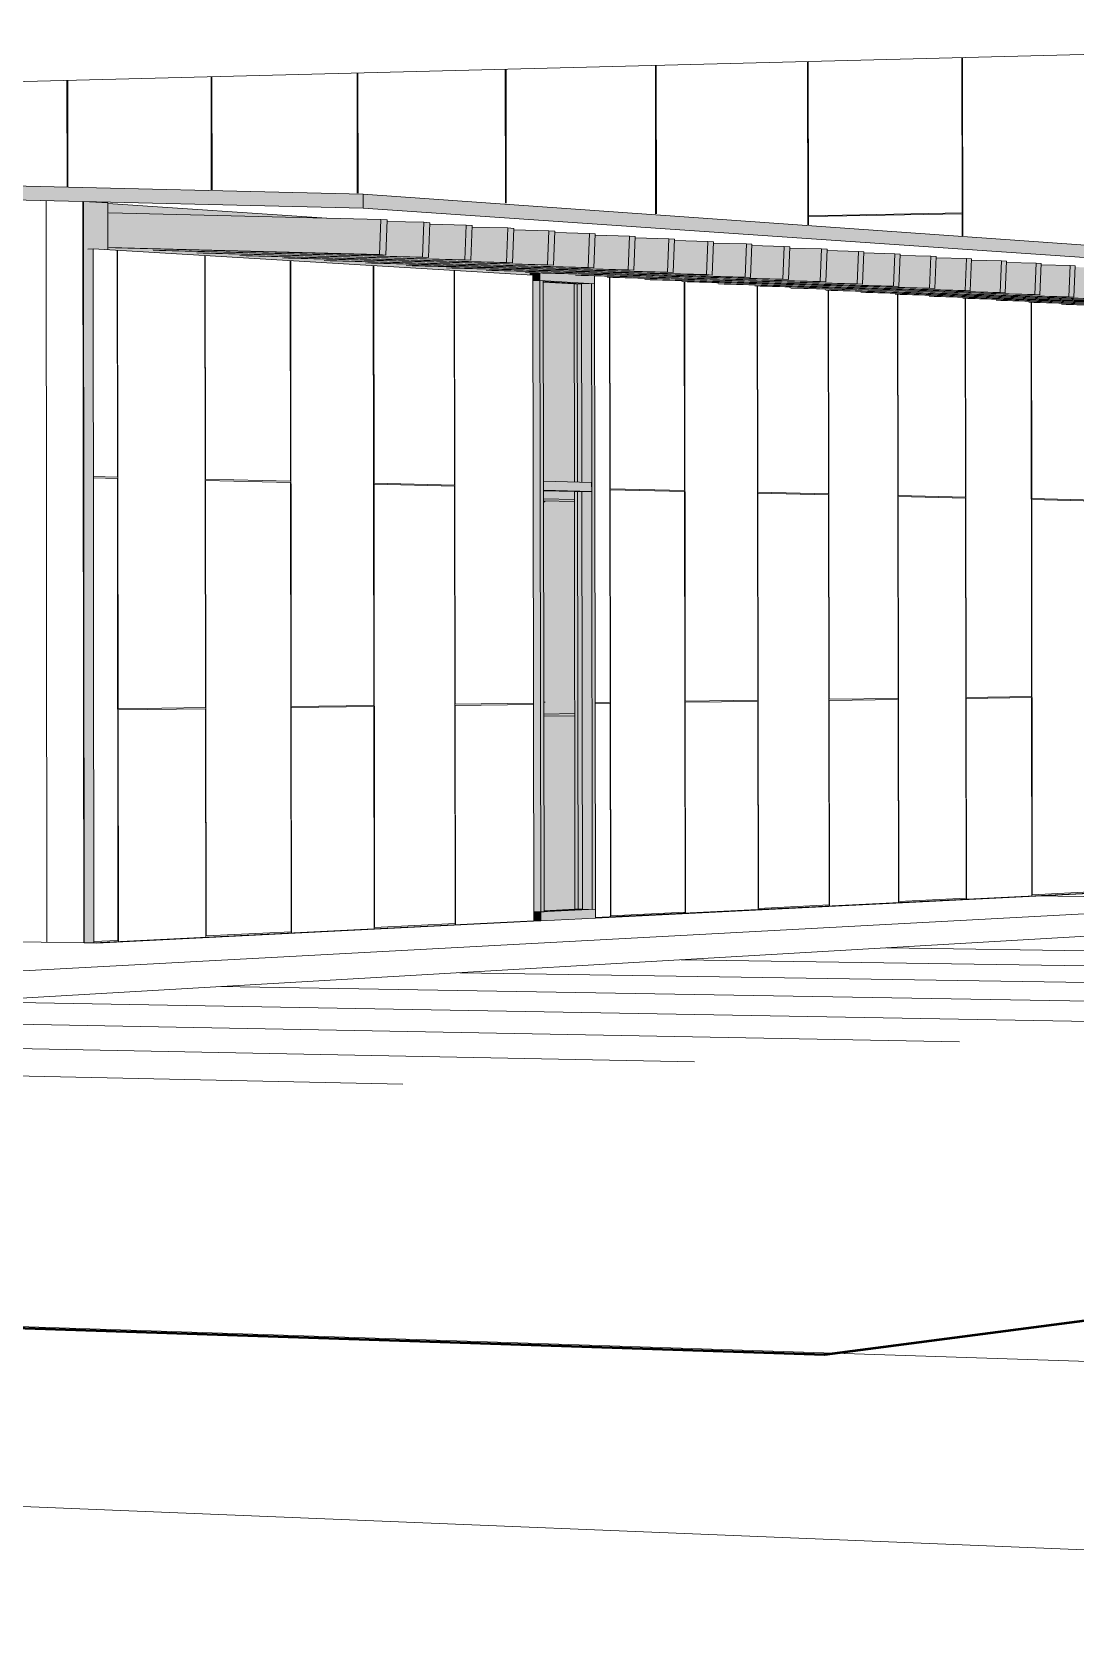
# Model space of a CAD drawing. Header units: inches. Extents: x 31156 to 31160, y -65 to 66.
# Drawn here: x 31158.9297 to 31159.0238, y -64.987 to -64.8434 of the extents above; entities that cross this region are included whole.
import ezdxf

# ---------------------------------------------------------------- set-up
doc = ezdxf.new("R2010")
doc.units = ezdxf.units.IN
doc.header["$MEASUREMENT"] = 0
doc.linetypes.add('Center 1_4_', pattern=[0.53125, 0.25, -0.09375, 0.09375, -0.09375])
doc.linetypes.add('Hidden', pattern=[0.28125, 0.1875, -0.09375])
for name, color, linetype, lineweight in [('A-CLNG', 13, 'Continuous', 13), ('A-GLAZ-CURT', 52, 'Continuous', 9), ('A-GLAZ-CWMG', 51, 'Continuous', 9), ('A-PROP-SBCK', 71, 'Hidden', 50), ('A-ROOF', 132, 'Continuous', 13), ('A-WALL-PATT', 111, 'Continuous', 13), ('C-BLDG-PADS', 91, 'Continuous', 9), ('C-TOPO', 7, 'Continuous', 9), ('Conc', 7, 'Continuous', 9), ('EOP-PR', 4, 'Continuous', 9), ('L-SITE-WALL', 31, 'Continuous', 13), ('PAINT', 190, 'Continuous', 9), ('PROP', 3, 'Center 1_4_', 9), ('S-BEAM', 12, 'Continuous', 9)]:
    doc.layers.add(name, color=color, linetype=linetype, lineweight=lineweight)

# ---------------------------------------------------------------- blocks, each defined once
blk = doc.blocks.new('FP_60-Looking South East')
at = {"layer": 'A-WALL-PATT', "lineweight": 9}
for p, q in [((-6207.99546, -64.88355), (-6207.99549, -64.86309)), ((-6207.9954, -64.90444), (-6207.99545, -64.8631)), ((-6207.98752, -64.90434), (-6207.98757, -64.86356)), ((-6207.9875, -64.88374), (-6207.98753, -64.86356)), ((-6207.97984, -64.88391), (-6207.97986, -64.86402)), ((-6207.97977, -64.90424), (-6207.97982, -64.86402)), ((-6207.97231, -64.90414), (-6207.97237, -64.86446)), ((-6207.9723, -64.88409), (-6207.97233, -64.86446)), ((-6207.96504, -64.88426), (-6207.96507, -64.86489)), ((-6207.96498, -64.90404), (-6207.96503, -64.8649)), ((-6207.99546, -64.88355), (-6207.99764, -64.8835)), ((-6207.99546, -64.88366), (-6207.99764, -64.88361)), ((-6207.99541, -64.92534), (-6207.99546, -64.88366)), ((-6207.97984, -64.88391), (-6207.9875, -64.88374)), ((-6207.98745, -64.92494), (-6207.9875, -64.88384)), ((-6207.97984, -64.88402), (-6207.9875, -64.88384)), ((-6207.97979, -64.92456), (-6207.97984, -64.88402)), ((-6207.96504, -64.88426), (-6207.9723, -64.88409)), ((-6207.97225, -64.92419), (-6207.9723, -64.88419)), ((-6207.96504, -64.88436), (-6207.9723, -64.88419)), ((-6207.96499, -64.92382), (-6207.96504, -64.88436)), ((-6207.98752, -64.90434), (-6207.9954, -64.90444)), ((-6207.9954, -64.90455), (-6207.98752, -64.90444)), ((-6207.99537, -64.92545), (-6207.9954, -64.90455)), ((-6207.98749, -64.92505), (-6207.98752, -64.90444)), ((-6207.97231, -64.90414), (-6207.97977, -64.90424)), ((-6207.97977, -64.90434), (-6207.97231, -64.90424)), ((-6207.97975, -64.92466), (-6207.97977, -64.90434)), ((-6207.97229, -64.92429), (-6207.97231, -64.90424)), ((-6207.95791, -64.90395), (-6207.96498, -64.90404)), ((-6207.96498, -64.90414), (-6207.95791, -64.90405)), ((-6207.96495, -64.92392), (-6207.96498, -64.90414)), ((-6207.98745, -64.92494), (-6207.97979, -64.92456)), ((-6207.97978, -64.92467), (-6207.97978, -64.92467)), ((-6207.97975, -64.92466), (-6207.97975, -64.92466)), ((-6207.97229, -64.92429), (-6207.97229, -64.92429)), ((-6207.97225, -64.92419), (-6207.96499, -64.92382)), ((-6207.97225, -64.92429), (-6207.97225, -64.92429)), ((-6207.96499, -64.92393), (-6207.96499, -64.92393)), ((-6207.96495, -64.92392), (-6207.96495, -64.92392)), ((-6207.99759, -64.92545), (-6207.99541, -64.92534)), ((-6207.99541, -64.92545), (-6207.99541, -64.92545)), ((-6207.99537, -64.92545), (-6207.99537, -64.92545)), ((-6207.98749, -64.92505), (-6207.98749, -64.92505)), ((-6207.98745, -64.92505), (-6207.98745, -64.92505))]:
    blk.add_line(p, q, dxfattribs=at)
blk = doc.blocks.new('FP_61-Looking South East')
at = {"layer": 'A-WALL-PATT', "lineweight": 9}
for p, q in [((-6208.17399, -64.92298), (-6208.17402, -64.85446)), ((-6208.17123, -64.92302), (-6208.17127, -64.85453)), ((-6208.16847, -64.92306), (-6208.1685, -64.8546)), ((-6208.16569, -64.92311), (-6208.16573, -64.85466)), ((-6208.16291, -64.92315), (-6208.16295, -64.85473)), ((-6208.16012, -64.92319), (-6208.16015, -64.8548)), ((-6208.15732, -64.92323), (-6208.15736, -64.85486)), ((-6208.15451, -64.92327), (-6208.15455, -64.85493)), ((-6208.15169, -64.92331), (-6208.15173, -64.855)), ((-6208.14886, -64.92335), (-6208.1489, -64.85507)), ((-6208.14603, -64.9234), (-6208.14607, -64.85513)), ((-6208.14318, -64.92344), (-6208.14322, -64.8552)), ((-6208.14033, -64.92348), (-6208.14037, -64.85527)), ((-6208.13746, -64.92352), (-6208.13751, -64.85534)), ((-6208.13459, -64.92356), (-6208.13464, -64.85541)), ((-6208.13171, -64.92361), (-6208.13176, -64.85548)), ((-6208.12882, -64.92365), (-6208.12887, -64.85554)), ((-6208.12592, -64.92369), (-6208.12597, -64.85561)), ((-6208.12301, -64.92373), (-6208.12306, -64.85568)), ((-6208.12009, -64.92378), (-6208.12014, -64.85575)), ((-6208.11717, -64.92382), (-6208.11722, -64.85582)), ((-6208.11423, -64.92386), (-6208.11428, -64.85589)), ((-6208.11128, -64.92391), (-6208.11133, -64.85596)), ((-6208.10833, -64.92395), (-6208.10838, -64.85604)), ((-6208.10536, -64.92399), (-6208.10541, -64.85611)), ((-6208.10239, -64.92404), (-6208.10244, -64.85618)), ((-6208.0994, -64.92408), (-6208.09946, -64.85625)), ((-6208.09641, -64.92413), (-6208.09646, -64.85632)), ((-6208.0934, -64.92417), (-6208.09346, -64.85639)), ((-6208.09039, -64.92421), (-6208.09045, -64.85647)), ((-6208.08736, -64.92426), (-6208.08742, -64.85654)), ((-6208.08433, -64.9243), (-6208.08439, -64.85661)), ((-6208.08129, -64.92435), (-6208.08135, -64.85668)), ((-6208.07823, -64.92439), (-6208.07829, -64.85676)), ((-6208.07517, -64.92444), (-6208.07523, -64.85683)), ((-6208.0721, -64.92448), (-6208.07216, -64.8569)), ((-6208.06901, -64.92453), (-6208.06908, -64.85698)), ((-6208.06592, -64.92458), (-6208.06598, -64.85705)), ((-6208.06281, -64.92462), (-6208.06288, -64.85713)), ((-6208.0597, -64.92467), (-6208.05977, -64.8572)), ((-6208.05658, -64.92471), (-6208.05664, -64.85727)), ((-6208.05344, -64.92476), (-6208.05351, -64.85735)), ((-6208.05029, -64.92481), (-6208.05036, -64.85743)), ((-6208.04714, -64.92485), (-6208.04721, -64.8575)), ((-6208.04397, -64.9249), (-6208.04404, -64.85758)), ((-6208.0408, -64.92495), (-6208.04087, -64.85765)), ((-6208.03761, -64.92499), (-6208.03768, -64.85773)), ((-6208.03441, -64.92504), (-6208.03448, -64.85781)), ((-6208.0312, -64.92509), (-6208.03127, -64.85788)), ((-6208.02798, -64.92513), (-6208.02805, -64.85796)), ((-6208.02475, -64.92518), (-6208.02482, -64.85804)), ((-6208.02151, -64.92523), (-6208.02158, -64.85811)), ((-6208.01825, -64.92528), (-6208.01833, -64.85819)), ((-6208.01499, -64.92533), (-6208.01507, -64.85827)), ((-6208.01172, -64.92537), (-6208.01179, -64.85835)), ((-6208.00843, -64.92542), (-6208.00851, -64.85843)), ((-6208.00513, -64.92547), (-6208.00521, -64.85851)), ((-6208.00182, -64.92552), (-6208.0019, -64.85859)), ((-6207.9985, -64.92557), (-6207.99859, -64.85867))]:
    blk.add_line(p, q, dxfattribs=at)
blk = doc.blocks.new('FP_66-Looking South East')
at = {"layer": 'A-WALL-PATT', "lineweight": 9}
for p, q in [((-6207.951, -64.90386), (-6207.95105, -64.86551)), ((-6207.95099, -64.88459), (-6207.95102, -64.86551)), ((-6207.94428, -64.88475), (-6207.94431, -64.86591)), ((-6207.94422, -64.90377), (-6207.94427, -64.86591)), ((-6207.93768, -64.90368), (-6207.93773, -64.8663)), ((-6207.93767, -64.8849), (-6207.9377, -64.8663)), ((-6207.9313, -64.88505), (-6207.93132, -64.86668)), ((-6207.93124, -64.90359), (-6207.93129, -64.86668)), ((-6207.92502, -64.90351), (-6207.92507, -64.86705)), ((-6207.92501, -64.8852), (-6207.92504, -64.86705)), ((-6207.91895, -64.88534), (-6207.91897, -64.86742)), ((-6207.91889, -64.90343), (-6207.91894, -64.86742)), ((-6207.91297, -64.90335), (-6207.91302, -64.86777)), ((-6207.91296, -64.88548), (-6207.91299, -64.86777)), ((-6207.90718, -64.88561), (-6207.90721, -64.86812)), ((-6207.90713, -64.90327), (-6207.90718, -64.86812)), ((-6207.90148, -64.9032), (-6207.90154, -64.86846)), ((-6207.90148, -64.88575), (-6207.90151, -64.86846)), ((-6207.89597, -64.88587), (-6207.89599, -64.86879)), ((-6207.89591, -64.90313), (-6207.89597, -64.86879)), ((-6207.89052, -64.90306), (-6207.89058, -64.86911)), ((-6207.89052, -64.886), (-6207.89055, -64.86911)), ((-6207.88526, -64.88612), (-6207.88529, -64.86942)), ((-6207.8852, -64.90298), (-6207.88526, -64.86943)), ((-6207.94428, -64.88475), (-6207.95099, -64.88459)), ((-6207.95094, -64.92312), (-6207.95099, -64.88469)), ((-6207.94428, -64.88484), (-6207.95099, -64.88469)), ((-6207.94423, -64.92279), (-6207.94428, -64.88484)), ((-6207.9313, -64.88505), (-6207.93767, -64.8849)), ((-6207.93762, -64.92246), (-6207.93767, -64.885)), ((-6207.9313, -64.88514), (-6207.93767, -64.885)), ((-6207.93124, -64.92214), (-6207.9313, -64.88514)), ((-6207.91895, -64.88534), (-6207.92501, -64.8852)), ((-6207.92496, -64.92183), (-6207.92501, -64.88529)), ((-6207.91895, -64.88543), (-6207.92501, -64.88529)), ((-6207.91889, -64.92153), (-6207.91895, -64.88543)), ((-6207.90718, -64.88561), (-6207.91296, -64.88548)), ((-6207.91291, -64.92123), (-6207.91296, -64.88557)), ((-6207.90718, -64.8857), (-6207.91296, -64.88557)), ((-6207.90713, -64.92094), (-6207.90718, -64.8857)), ((-6207.89597, -64.88587), (-6207.90148, -64.88575)), ((-6207.90142, -64.92066), (-6207.90148, -64.88584)), ((-6207.89597, -64.88596), (-6207.90148, -64.88584)), ((-6207.89591, -64.92038), (-6207.89597, -64.88596)), ((-6207.88526, -64.88612), (-6207.89052, -64.886)), ((-6207.89047, -64.92011), (-6207.89052, -64.88609)), ((-6207.88526, -64.88621), (-6207.89052, -64.88609)), ((-6207.8852, -64.91985), (-6207.88526, -64.88621)), ((-6207.89052, -64.90306), (-6207.89591, -64.90313)), ((-6207.89591, -64.90322), (-6207.89052, -64.90314)), ((-6207.8905, -64.9202), (-6207.89052, -64.90314)), ((-6207.88401, -64.90297), (-6207.8852, -64.90298)), ((-6207.8852, -64.90307), (-6207.88401, -64.90306)), ((-6207.88518, -64.91993), (-6207.8852, -64.90307)), ((-6207.951, -64.90386), (-6207.95235, -64.90387)), ((-6207.95235, -64.90397), (-6207.951, -64.90395)), ((-6207.95097, -64.92323), (-6207.951, -64.90395)), ((-6207.93768, -64.90368), (-6207.94422, -64.90377)), ((-6207.94422, -64.90386), (-6207.93768, -64.90378)), ((-6207.94419, -64.92289), (-6207.94422, -64.90386)), ((-6207.93765, -64.92256), (-6207.93768, -64.90378)), ((-6207.92502, -64.90351), (-6207.93124, -64.90359)), ((-6207.93124, -64.90369), (-6207.92502, -64.90361)), ((-6207.93121, -64.92224), (-6207.93124, -64.90369)), ((-6207.92499, -64.92193), (-6207.92502, -64.90361)), ((-6207.91297, -64.90335), (-6207.91889, -64.90343)), ((-6207.91889, -64.90352), (-6207.91297, -64.90344)), ((-6207.91886, -64.92162), (-6207.91889, -64.90352)), ((-6207.91294, -64.92132), (-6207.91297, -64.90344)), ((-6207.90148, -64.9032), (-6207.90713, -64.90327)), ((-6207.90713, -64.90337), (-6207.90148, -64.90329)), ((-6207.9071, -64.92103), (-6207.90713, -64.90337)), ((-6207.90145, -64.92075), (-6207.90148, -64.90329)), ((-6207.89588, -64.92047), (-6207.89591, -64.90322)), ((-6207.90142, -64.92066), (-6207.89591, -64.92038)), ((-6207.89047, -64.92011), (-6207.8852, -64.91985)), ((-6207.92496, -64.92183), (-6207.91889, -64.92153)), ((-6207.91291, -64.92123), (-6207.90713, -64.92094)), ((-6207.95094, -64.92312), (-6207.94423, -64.92279)), ((-6207.93762, -64.92246), (-6207.93124, -64.92214))]:
    blk.add_line(p, q, dxfattribs=at)
blk = doc.blocks.new('FP_68-Looking South East')
at = {"layer": 'A-WALL-PATT', "lineweight": 9}
for p, q in [((-6207.86159, -64.85865), (-6207.86162, -64.84424)), ((-6207.8615, -64.86589), (-6207.86154, -64.84424)), ((-6207.84664, -64.86695), (-6207.84669, -64.84386)), ((-6207.84658, -64.85838), (-6207.84661, -64.84386)), ((-6207.83151, -64.8581), (-6207.83154, -64.84348)), ((-6207.83141, -64.86804), (-6207.83146, -64.84348)), ((-6207.90513, -64.86278), (-6207.90516, -64.84534)), ((-6207.90506, -64.85945), (-6207.90508, -64.84534)), ((-6207.89082, -64.85919), (-6207.89085, -64.84498)), ((-6207.89074, -64.86381), (-6207.89077, -64.84498)), ((-6207.8763, -64.86484), (-6207.87633, -64.84461)), ((-6207.87623, -64.85892), (-6207.87626, -64.84461)), ((-6207.97381, -64.85793), (-6207.97382, -64.84707)), ((-6207.97374, -64.85793), (-6207.97375, -64.84707)), ((-6207.96044, -64.85883), (-6207.96046, -64.84674)), ((-6207.96037, -64.85884), (-6207.96039, -64.84674)), ((-6207.9469, -64.8598), (-6207.94692, -64.84639)), ((-6207.94683, -64.8598), (-6207.94685, -64.84639)), ((-6207.93317, -64.86078), (-6207.93319, -64.84605)), ((-6207.9331, -64.85997), (-6207.93312, -64.84605)), ((-6207.91925, -64.85971), (-6207.91927, -64.8457)), ((-6207.91917, -64.86178), (-6207.9192, -64.84569)), ((-6208, -64.85732), (-6208.00001, -64.84774)), ((-6207.99993, -64.85732), (-6207.99994, -64.84773)), ((-6207.98699, -64.85762), (-6207.987, -64.84741)), ((-6207.98692, -64.85762), (-6207.98693, -64.84741)), ((-6207.83151, -64.8581), (-6207.84658, -64.85838)), ((-6207.84658, -64.85845), (-6207.83151, -64.85818)), ((-6207.84657, -64.86696), (-6207.84658, -64.85845)), ((-6207.83149, -64.86804), (-6207.83151, -64.85818)), ((-6207.91925, -64.85971), (-6207.9331, -64.85997)), ((-6207.9331, -64.86004), (-6207.91925, -64.85978)), ((-6207.9331, -64.86078), (-6207.9331, -64.86004)), ((-6207.91925, -64.86177), (-6207.91925, -64.85978)), ((-6207.89082, -64.85919), (-6207.90506, -64.85945)), ((-6207.90506, -64.85952), (-6207.89082, -64.85926)), ((-6207.90506, -64.86279), (-6207.90506, -64.85952)), ((-6207.89082, -64.8638), (-6207.89082, -64.85926)), ((-6207.86159, -64.85865), (-6207.87623, -64.85892)), ((-6207.87623, -64.859), (-6207.86159, -64.85873)), ((-6207.87622, -64.86484), (-6207.87623, -64.859)), ((-6207.86158, -64.86589), (-6207.86159, -64.85873))]:
    blk.add_line(p, q, dxfattribs=at)

msp = doc.modelspace()

# ---------------------------------------------------------------- hatches: boundary and pattern name
at = {"layer": 'A-CLNG', "lineweight": 5}
h = msp.add_hatch(color=256, dxfattribs=at)
h.paths.add_polyline_path([(31159.13951, -64.87508), (31159.13951, -64.87492), (31159.13923, -64.8749), (31159.13923, -64.87486), (31159.13754, -64.8748), (31159.13754, -64.87476), (31159.13668, -64.87475), (31159.13668, -64.87491), (31159.13923, -64.87506)], flags=0)
h.paths.add_polyline_path([(31159.12616, -64.87429), (31159.12616, -64.8741), (31159.1253, -64.87406), (31159.1253, -64.87402), (31159.12349, -64.87395), (31159.12349, -64.87392), (31159.12344, -64.87393), (31159.12344, -64.87413), (31159.12616, -64.87429)], flags=0)
h.paths.add_polyline_path([(31159.10246, -64.87287), (31159.10246, -64.87271), (31159.10233, -64.8727), (31159.10233, -64.87265), (31159.10029, -64.87258), (31159.10029, -64.87253), (31159.09823, -64.87246), (31159.09823, -64.8724), (31159.09615, -64.87234), (31159.09615, -64.87228), (31159.0941, -64.87221), (31159.0941, -64.87216), (31159.09185, -64.87208), (31159.09185, -64.87202), (31159.08978, -64.87196), (31159.08978, -64.8719), (31159.08761, -64.87183), (31159.08761, -64.87177), (31159.08542, -64.8717), (31159.08542, -64.87164), (31159.08321, -64.87157), (31159.08321, -64.87151), (31159.08097, -64.87143), (31159.08097, -64.87137), (31159.07871, -64.8713), (31159.07871, -64.87124), (31159.07643, -64.87116), (31159.07643, -64.8711), (31159.07412, -64.87102), (31159.07412, -64.87096), (31159.07179, -64.87088), (31159.07179, -64.87082), (31159.06943, -64.87074), (31159.06943, -64.87068), (31159.06704, -64.87059), (31159.06704, -64.87054), (31159.06463, -64.87044), (31159.06463, -64.87039), (31159.0622, -64.87031), (31159.0622, -64.87025), (31159.05973, -64.87016), (31159.05973, -64.8701), (31159.05724, -64.87001), (31159.05724, -64.86995), (31159.05473, -64.86985), (31159.05473, -64.8698), (31159.05327, -64.86978), (31159.05328, -64.86996), (31159.10233, -64.87286)], flags=0)
h.paths.add_polyline_path([(31158.97459, -64.8653), (31158.97459, -64.8651), (31158.97421, -64.86506), (31158.97421, -64.86497), (31158.97067, -64.86486), (31158.97067, -64.86476), (31158.96709, -64.86465), (31158.96709, -64.86455), (31158.96346, -64.86443), (31158.96346, -64.86433), (31158.95978, -64.86422), (31158.95978, -64.86411), (31158.95606, -64.86399), (31158.95606, -64.86389), (31158.95228, -64.86377), (31158.95228, -64.86366), (31158.94844, -64.86354), (31158.94844, -64.86343), (31158.94456, -64.86331), (31158.94456, -64.8632), (31158.94062, -64.86307), (31158.94062, -64.86296), (31158.93654, -64.86283), (31158.93654, -64.86304), (31158.97418, -64.86527)], flags=0)
h.paths.add_polyline_path([(31158.95628, -64.86017), (31158.93654, -64.85885), (31158.93654, -64.85969), (31158.95605, -64.86016)], flags=0)
at = {"layer": 'A-GLAZ-CURT', "lineweight": 5, "transparency": 33554458}
for points in [[(31158.9793, -64.88401), (31158.97928, -64.8661), (31158.97581, -64.86589), (31158.97584, -64.88392)], [(31158.97589, -64.9227), (31158.97936, -64.92253), (31158.9793, -64.88484), (31158.97584, -64.88476), (31158.97589, -64.92253)]]:
    msp.add_hatch(color=256, dxfattribs=at).paths.add_polyline_path(points, flags=0)
at = {"layer": 'A-GLAZ-CWMG'}
msp.add_hatch(color=256, dxfattribs=at).paths.add_polyline_path([(31158.97489, -64.86582), (31158.97552, -64.86581), (31158.97552, -64.86512), (31158.97459, -64.86509), (31158.97459, -64.8653), (31158.97489, -64.86533), (31158.97489, -64.86582)], flags=0)
at = {"layer": 'A-GLAZ-CWMG', "lineweight": 5}
for points in [[(31158.98045, -64.8661), (31158.98044, -64.86537), (31158.97873, -64.8653), (31158.97873, -64.86521), (31158.97552, -64.86512), (31158.97552, -64.86581), (31158.97898, -64.86601)], [(31158.97492, -64.88433), (31158.97554, -64.88432), (31158.97552, -64.86581), (31158.97489, -64.86582), (31158.97491, -64.88359)], [(31158.97583, -64.88433), (31158.97581, -64.86583), (31158.97552, -64.86582), (31158.97554, -64.88432)], [(31158.97928, -64.8661), (31158.98016, -64.86608), (31158.97581, -64.86584), (31158.97584, -64.8659), (31158.97904, -64.86608)], [(31158.97859, -64.86611), (31158.97898, -64.86608), (31158.97581, -64.86589), (31158.97584, -64.86595)], [(31158.9793, -64.88401), (31158.97928, -64.8661), (31158.97859, -64.86611), (31158.97862, -64.88399)], [(31158.98018, -64.88403), (31158.98016, -64.86608), (31158.97928, -64.8661), (31158.9793, -64.88401)], [(31158.98047, -64.88444), (31158.98045, -64.8661), (31158.98016, -64.86608), (31158.98019, -64.88443)], [(31158.9756, -64.92277), (31158.97554, -64.88432), (31158.97492, -64.88433), (31158.97497, -64.92276)], [(31158.9756, -64.92277), (31158.97589, -64.92275), (31158.97583, -64.88433), (31158.97554, -64.88432), (31158.97559, -64.91525)], [(31158.98019, -64.88483), (31158.98018, -64.88403), (31158.97583, -64.88392), (31158.97583, -64.88473)], [(31158.98024, -64.92254), (31158.98052, -64.92253), (31158.98047, -64.88444), (31158.98019, -64.88443), (31158.98023, -64.91525)], [(31158.9793, -64.88484), (31158.9793, -64.88481), (31158.97589, -64.88476)], [(31158.97916, -64.92253), (31158.97936, -64.92253), (31158.9793, -64.88484), (31158.97862, -64.88484), (31158.97867, -64.92252)], [(31158.97862, -64.88484), (31158.97862, -64.88484), (31158.9793, -64.88484), (31158.97862, -64.88484)], [(31158.98024, -64.92254), (31158.98019, -64.88483), (31158.9793, -64.88484), (31158.97936, -64.92253)], [(31158.97555, -64.92358), (31158.9756, -64.92357), (31158.9756, -64.92277), (31158.97497, -64.92276), (31158.97497, -64.92357)], [(31158.9756, -64.92357), (31158.98052, -64.92333), (31158.98052, -64.92253), (31158.9756, -64.92277)]]:
    msp.add_hatch(color=256, dxfattribs=at).paths.add_polyline_path(points, flags=0)
at = {"layer": 'A-ROOF', "lineweight": 5}
for points in [[(31158.95958, -64.85927), (31158.95958, -64.858), (31158.66455, -64.85113), (31158.66455, -64.85221), (31158.95698, -64.85921)], [(31159.14006, -64.87164), (31159.14005, -64.87079), (31158.95958, -64.858), (31158.95958, -64.85927), (31159.14005, -64.87164)]]:
    msp.add_hatch(color=256, dxfattribs=at).paths.add_polyline_path(points, flags=0)
at = {"layer": 'L-SITE-WALL', "lineweight": 5}
for points in [[(31158.93448, -64.92557), (31158.9348, -64.92555), (31158.93472, -64.86297), (31158.93527, -64.86297), (31158.93654, -64.86304), (31158.93654, -64.85881), (31158.93432, -64.85867), (31158.9344, -64.92556)], [(31158.93527, -64.92556), (31158.93519, -64.86296), (31158.93472, -64.86297), (31158.9348, -64.92555)]]:
    msp.add_hatch(color=256, dxfattribs=at).paths.add_polyline_path(points, flags=0)
h = msp.add_hatch(color=256, dxfattribs=at)
h.paths.add_polyline_path([(31158.9759, -64.92266), (31158.97867, -64.92251), (31158.97862, -64.90507), (31158.97588, -64.90511), (31158.9759, -64.92253)], flags=0)
h.paths.add_polyline_path([(31158.97864, -64.90385), (31158.97862, -64.88574), (31158.97593, -64.88569), (31158.97598, -64.88573), (31158.97595, -64.88576), (31158.97585, -64.88576), (31158.9759, -64.90384), (31158.97862, -64.90385)], flags=0)
h.paths.add_polyline_path([(31158.97862, -64.88399), (31158.97859, -64.86611), (31158.97582, -64.86594), (31158.97585, -64.88392), (31158.97859, -64.88399)], flags=0)
at = {"layer": 'S-BEAM', "lineweight": 5}
for points in [[(31158.96104, -64.86347), (31158.96116, -64.86029), (31158.93654, -64.85969), (31158.93654, -64.86283), (31158.95698, -64.86337)], [(31158.96491, -64.86371), (31158.96503, -64.86055), (31158.96173, -64.86047), (31158.96162, -64.86351), (31158.94062, -64.86296), (31158.94062, -64.86307), (31158.96191, -64.86363)], [(31158.96873, -64.86394), (31158.96885, -64.86081), (31158.9656, -64.86073), (31158.96548, -64.86374), (31158.94456, -64.8632), (31158.94456, -64.86331), (31158.96575, -64.86386)], [(31158.97249, -64.86417), (31158.97261, -64.86106), (31158.96941, -64.86098), (31158.96929, -64.86398), (31158.94844, -64.86343), (31158.94844, -64.86354), (31158.97013, -64.86411)], [(31158.9762, -64.8644), (31158.97632, -64.86131), (31158.97316, -64.86123), (31158.97304, -64.8642), (31158.95228, -64.86366), (31158.95228, -64.86377), (31158.97452, -64.86435)], [(31158.97986, -64.86462), (31158.97998, -64.86155), (31158.97686, -64.86148), (31158.97675, -64.86443), (31158.95606, -64.86389), (31158.95606, -64.86399), (31158.9789, -64.8646)], [(31158.98347, -64.86484), (31158.98359, -64.86179), (31158.98052, -64.86172), (31158.9804, -64.86465), (31158.95978, -64.86411), (31158.95978, -64.86422), (31158.98329, -64.86484)], [(31158.98704, -64.86506), (31158.98716, -64.86203), (31158.98412, -64.86196), (31158.98401, -64.86487), (31158.96346, -64.86433), (31158.96346, -64.86443), (31158.98413, -64.86498)], [(31158.99055, -64.86527), (31158.99067, -64.86227), (31158.98767, -64.86219), (31158.98756, -64.86509), (31158.96709, -64.86455), (31158.96709, -64.86465), (31158.98768, -64.8652)], [(31158.99402, -64.86549), (31158.99414, -64.8625), (31158.99118, -64.86243), (31158.99107, -64.8653), (31158.97067, -64.86476), (31158.97067, -64.86486), (31158.99207, -64.86543)], [(31158.99744, -64.86569), (31158.99756, -64.86273), (31158.99464, -64.86265), (31158.99453, -64.86552), (31158.97421, -64.86497), (31158.97421, -64.86507), (31158.99645, -64.86567)], [(31159.00081, -64.8659), (31159.00093, -64.86295), (31158.99805, -64.86288), (31158.99794, -64.86572), (31158.97873, -64.86521), (31158.97873, -64.86531), (31158.99763, -64.86582)], [(31159.00414, -64.8661), (31159.00426, -64.86318), (31159.00142, -64.8631), (31159.00131, -64.86593), (31158.98158, -64.86541), (31158.98158, -64.8655), (31159.00143, -64.86603)], [(31159.00743, -64.8663), (31159.00755, -64.8634), (31159.00475, -64.86332), (31159.00463, -64.86613), (31158.98498, -64.86561), (31158.98498, -64.8657), (31159.00523, -64.86625)], [(31159.01068, -64.8665), (31159.01079, -64.86361), (31159.00803, -64.86354), (31159.00792, -64.86633), (31158.98833, -64.86581), (31158.98833, -64.8659), (31159.00962, -64.86647)], [(31159.01388, -64.8667), (31159.014, -64.86383), (31159.01127, -64.86376), (31159.01115, -64.86653), (31158.99164, -64.86601), (31158.99164, -64.8661), (31159.01127, -64.86663)], [(31159.01704, -64.86689), (31159.01716, -64.86404), (31159.01446, -64.86397), (31159.01435, -64.86673), (31158.99491, -64.86621), (31158.99491, -64.86629), (31159.01447, -64.86682)], [(31159.02017, -64.86708), (31159.02028, -64.86425), (31159.01762, -64.86418), (31159.01751, -64.86692), (31158.99814, -64.8664), (31158.99814, -64.86649), (31159.0184, -64.86703)], [(31159.02325, -64.86727), (31159.02336, -64.86445), (31159.02073, -64.86439), (31159.02063, -64.86711), (31159.00132, -64.86659), (31159.00132, -64.86668), (31159.02278, -64.86726)], [(31159.02629, -64.86746), (31159.0264, -64.86466), (31159.02381, -64.86459), (31159.0237, -64.8673), (31159.00447, -64.86678), (31159.00447, -64.86686), (31159.02381, -64.86739)], [(31159.0293, -64.86764), (31159.02941, -64.86486), (31159.02685, -64.86479), (31159.02674, -64.86748), (31159.00758, -64.86696), (31159.00758, -64.86705), (31159.02718, -64.86758)], [(31159.03227, -64.86782), (31159.03238, -64.86506), (31159.02985, -64.86499), (31159.02974, -64.86767), (31159.01065, -64.86715), (31159.01065, -64.86723), (31159.03156, -64.8678)], [(31159.0352, -64.868), (31159.03531, -64.86525), (31159.03281, -64.86519), (31159.0327, -64.86785), (31159.01368, -64.86733), (31159.01368, -64.86741), (31159.03282, -64.86793)], [(31159.0381, -64.86818), (31159.03821, -64.86545), (31159.03574, -64.86538), (31159.03563, -64.86803), (31159.01668, -64.86751), (31159.01668, -64.86759), (31159.03596, -64.86812)], [(31159.04096, -64.86835), (31159.04107, -64.86564), (31159.03863, -64.86557), (31159.03852, -64.8682), (31159.01964, -64.86768), (31159.01964, -64.86777), (31159.04034, -64.86833)], [(31159.04378, -64.86852), (31159.04389, -64.86583), (31159.04148, -64.86576), (31159.04138, -64.86838), (31159.02257, -64.86786), (31159.02257, -64.86794), (31159.04149, -64.86846)]]:
    msp.add_hatch(color=256, dxfattribs=at).paths.add_polyline_path(points, flags=0)
at = {"layer": 'S-BEAM'}
for points in [[(31158.9616, -64.86351), (31158.96173, -64.86033), (31158.96116, -64.86029), (31158.96104, -64.86347), (31158.96136, -64.86349)], [(31158.96547, -64.86374), (31158.96559, -64.86059), (31158.96503, -64.86055), (31158.96491, -64.86371)], [(31158.96928, -64.86398), (31158.9694, -64.86085), (31158.96885, -64.86081), (31158.96873, -64.86394)], [(31158.97303, -64.86421), (31158.97316, -64.8611), (31158.97261, -64.86106), (31158.97249, -64.86417)], [(31158.97674, -64.86443), (31158.97686, -64.86134), (31158.97632, -64.86131), (31158.9762, -64.8644)], [(31158.98039, -64.86465), (31158.98051, -64.86159), (31158.97998, -64.86155), (31158.97986, -64.86462)], [(31158.98399, -64.86487), (31158.98411, -64.86183), (31158.98359, -64.86179), (31158.98347, -64.86484)], [(31158.98755, -64.86509), (31158.98767, -64.86207), (31158.98716, -64.86203), (31158.98704, -64.86506)], [(31158.99106, -64.86531), (31158.99118, -64.8623), (31158.99067, -64.86227), (31158.99055, -64.86527)], [(31158.99452, -64.86552), (31158.99463, -64.86253), (31158.99414, -64.8625), (31158.99402, -64.86549)], [(31158.99793, -64.86572), (31158.99805, -64.86276), (31158.99756, -64.86273), (31158.99744, -64.86569)], [(31159.0013, -64.86593), (31159.00142, -64.86299), (31159.00093, -64.86295), (31159.00084, -64.8659)], [(31159.00462, -64.86613), (31159.00474, -64.86321), (31159.00426, -64.86318), (31159.00414, -64.8661)], [(31159.00791, -64.86633), (31159.00802, -64.86343), (31159.00755, -64.8634), (31159.00743, -64.8663)], [(31159.01114, -64.86653), (31159.01126, -64.86364), (31159.01079, -64.86361), (31159.01068, -64.8665)], [(31159.01434, -64.86673), (31159.01446, -64.86386), (31159.014, -64.86383), (31159.01388, -64.8667), (31159.014, -64.86671)], [(31159.0175, -64.86692), (31159.01761, -64.86407), (31159.01716, -64.86404), (31159.01704, -64.86689)], [(31159.02061, -64.86711), (31159.02073, -64.86428), (31159.02028, -64.86425), (31159.02017, -64.86708)], [(31159.02369, -64.8673), (31159.0238, -64.86448), (31159.02336, -64.86445), (31159.02325, -64.86727)]]:
    msp.add_hatch(color=256, dxfattribs=at).paths.add_polyline_path(points, flags=0)
at = {"layer": 'S-BEAM', "lineweight": 5}
h = msp.add_hatch(color=256, dxfattribs=at)
h.paths.add_polyline_path([(31159.13799, -64.88896), (31159.13799, -64.88847), (31159.13678, -64.88847), (31159.13678, -64.88893), (31159.13799, -64.88896)], flags=0)
h.paths.add_polyline_path([(31159.13544, -64.8889), (31159.13544, -64.88841), (31159.13421, -64.88841), (31159.13421, -64.88888), (31159.13544, -64.8889)], flags=0)
h.paths.add_polyline_path([(31159.13286, -64.88885), (31159.13286, -64.88835), (31159.13145, -64.88832), (31159.13145, -64.88882), (31159.13286, -64.88885)], flags=0)
h.paths.add_polyline_path([(31159.1249, -64.88868), (31159.12489, -64.88817), (31159.12355, -64.88816), (31159.12355, -64.88865), (31159.12489, -64.88868)], flags=0)
h.paths.add_polyline_path([(31159.12216, -64.88862), (31159.12216, -64.88811), (31159.12079, -64.8881), (31159.12079, -64.88859), (31159.12216, -64.88862)], flags=0)
h.paths.add_polyline_path([(31159.10477, -64.88825), (31159.10477, -64.88771), (31159.10353, -64.88771), (31159.10353, -64.88822), (31159.10477, -64.88825)], flags=0)
h.paths.add_polyline_path([(31158.97862, -64.88555), (31158.97862, -64.88484), (31158.97584, -64.88478), (31158.97584, -64.88549), (31158.97862, -64.88555)], flags=0)
h = msp.add_hatch(color=256, dxfattribs=at)
h.paths.add_polyline_path([(31159.13799, -64.8891), (31159.13799, -64.88896), (31159.13678, -64.88893), (31159.13678, -64.88907), (31159.13799, -64.8891)], flags=0)
h.paths.add_polyline_path([(31159.13545, -64.88904), (31159.13544, -64.8889), (31159.13421, -64.88888), (31159.13421, -64.88902), (31159.13544, -64.88904)], flags=0)
h.paths.add_polyline_path([(31159.13286, -64.88899), (31159.13286, -64.88885), (31159.13228, -64.88884), (31159.13228, -64.88898), (31159.13286, -64.88899)], flags=0)
h.paths.add_polyline_path([(31159.13178, -64.88897), (31159.13196, -64.88883), (31159.13145, -64.88882), (31159.13145, -64.88896), (31159.13151, -64.88896)], flags=0)
h.paths.add_polyline_path([(31159.1249, -64.88882), (31159.12489, -64.88868), (31159.12355, -64.88865), (31159.12355, -64.88879), (31159.1249, -64.88882)], flags=0)
h.paths.add_polyline_path([(31159.12217, -64.88876), (31159.12216, -64.88862), (31159.12151, -64.8886), (31159.12151, -64.88875), (31159.12216, -64.88876)], flags=0)
h.paths.add_polyline_path([(31159.12103, -64.88874), (31159.12121, -64.8886), (31159.12079, -64.88859), (31159.12079, -64.88873), (31159.12084, -64.88874)], flags=0)
h.paths.add_polyline_path([(31159.10475, -64.8884), (31159.10478, -64.88838), (31159.10477, -64.88825), (31159.10353, -64.88822), (31159.10353, -64.88837), (31159.10455, -64.88839)], flags=0)
h.paths.add_polyline_path([(31158.97862, -64.88574), (31158.97862, -64.88555), (31158.97584, -64.88549), (31158.97584, -64.88569), (31158.97862, -64.88574)], flags=0)
h = msp.add_hatch(color=256, dxfattribs=at)
h.paths.add_polyline_path([(31159.1369, -64.8891), (31159.13684, -64.88907), (31159.13684, -64.8891)], flags=0)
h.paths.add_polyline_path([(31159.13545, -64.88907), (31159.13545, -64.88904), (31159.13545, -64.88907)], flags=0)
h.paths.add_polyline_path([(31159.13287, -64.88902), (31159.13287, -64.88899), (31159.13287, -64.88902)], flags=0)
h.paths.add_polyline_path([(31159.12491, -64.88885), (31159.1249, -64.88882), (31159.1249, -64.88885)], flags=0)
h.paths.add_polyline_path([(31159.12217, -64.88879), (31159.12217, -64.88876), (31159.12217, -64.88879)], flags=0)
h.paths.add_polyline_path([(31158.97598, -64.88573), (31158.9759, -64.88569), (31158.97585, -64.88569), (31158.97585, -64.88572), (31158.9759, -64.88572)], flags=0)
h = msp.add_hatch(color=256, dxfattribs=at)
h.paths.add_polyline_path([(31159.13688, -64.88912), (31159.1369, -64.8891), (31159.13684, -64.88912)], flags=0)
h.paths.add_polyline_path([(31159.13545, -64.88909), (31159.13545, -64.88907), (31159.13545, -64.88909)], flags=0)
h.paths.add_polyline_path([(31159.13287, -64.88904), (31159.13287, -64.88902), (31159.13287, -64.88904)], flags=0)
h.paths.add_polyline_path([(31159.12491, -64.88887), (31159.1249, -64.88885), (31159.1249, -64.88887)], flags=0)
h.paths.add_polyline_path([(31159.12217, -64.88882), (31159.12217, -64.88879), (31159.12217, -64.88882)], flags=0)
h.paths.add_polyline_path([(31158.97595, -64.88576), (31158.97598, -64.88573), (31158.97585, -64.88572), (31158.97585, -64.88576), (31158.9759, -64.88576)], flags=0)
h = msp.add_hatch(color=256, dxfattribs=at)
h.paths.add_polyline_path([(31158.97587, -64.90397), (31158.97864, -64.90393), (31158.97862, -64.90386), (31158.97587, -64.90391), (31158.97587, -64.90394)], flags=0)
h.paths.add_polyline_path([(31159.10356, -64.90227), (31159.1048, -64.90223), (31159.10477, -64.9022), (31159.10356, -64.90224), (31159.10356, -64.90227)], flags=0)
h.paths.add_polyline_path([(31159.12081, -64.90204), (31159.12122, -64.90201), (31159.12118, -64.90198), (31159.12081, -64.90202), (31159.12081, -64.90204)], flags=0)
h.paths.add_polyline_path([(31159.12154, -64.90203), (31159.12219, -64.902), (31159.12216, -64.90197), (31159.12154, -64.90201), (31159.12154, -64.90203)], flags=0)
h.paths.add_polyline_path([(31159.12357, -64.90201), (31159.12492, -64.90196), (31159.12489, -64.90193), (31159.12357, -64.90198), (31159.12357, -64.902)], flags=0)
h.paths.add_polyline_path([(31159.13148, -64.9019), (31159.13197, -64.90187), (31159.13193, -64.90184), (31159.13148, -64.90187), (31159.13148, -64.9019)], flags=0)
h.paths.add_polyline_path([(31159.13231, -64.90189), (31159.13289, -64.90186), (31159.13286, -64.90183), (31159.13231, -64.90186), (31159.13231, -64.90189)], flags=0)
h.paths.add_polyline_path([(31159.13423, -64.90187), (31159.13547, -64.90182), (31159.13544, -64.9018), (31159.13423, -64.90184), (31159.13423, -64.90186)], flags=0)
h.paths.add_polyline_path([(31159.13681, -64.90183), (31159.13802, -64.90179), (31159.13799, -64.90176), (31159.13681, -64.9018), (31159.13681, -64.90183)], flags=0)
h = msp.add_hatch(color=256, dxfattribs=at)
h.paths.add_polyline_path([(31158.97587, -64.90492), (31158.97865, -64.90488), (31158.97862, -64.90393), (31158.97587, -64.90397)], flags=0)
h.paths.add_polyline_path([(31159.10356, -64.903), (31159.1048, -64.90298), (31159.10477, -64.90226), (31159.10356, -64.90227)], flags=0)
h.paths.add_polyline_path([(31159.12081, -64.90274), (31159.12219, -64.90272), (31159.12216, -64.90203), (31159.12081, -64.90204)], flags=0)
h.paths.add_polyline_path([(31159.12358, -64.9027), (31159.12492, -64.90268), (31159.12489, -64.90199), (31159.12357, -64.90201)], flags=0)
h.paths.add_polyline_path([(31159.13148, -64.90258), (31159.13289, -64.90256), (31159.13286, -64.90188), (31159.13148, -64.9019)], flags=0)
h.paths.add_polyline_path([(31159.13424, -64.90254), (31159.13547, -64.90252), (31159.13544, -64.90185), (31159.13423, -64.90187)], flags=0)
h.paths.add_polyline_path([(31159.13681, -64.9025), (31159.13802, -64.90248), (31159.13799, -64.90182), (31159.13681, -64.90183)], flags=0)
h = msp.add_hatch(color=256, dxfattribs=at)
h.paths.add_polyline_path([(31158.97587, -64.90511), (31158.97865, -64.90507), (31158.97862, -64.90488), (31158.97587, -64.90492)], flags=0)
h.paths.add_polyline_path([(31159.10356, -64.90314), (31159.1048, -64.9031), (31159.10477, -64.90298), (31159.10356, -64.903), (31159.10356, -64.90311)], flags=0)
h.paths.add_polyline_path([(31159.12082, -64.90288), (31159.12106, -64.90287), (31159.12121, -64.90273), (31159.12081, -64.90274)], flags=0)
h.paths.add_polyline_path([(31159.12154, -64.90286), (31159.12219, -64.90285), (31159.12216, -64.90272), (31159.12154, -64.90273)], flags=0)
h.paths.add_polyline_path([(31159.12358, -64.90283), (31159.12492, -64.90281), (31159.12489, -64.90268), (31159.12358, -64.9027)], flags=0)
h.paths.add_polyline_path([(31159.13148, -64.90271), (31159.13181, -64.90271), (31159.13198, -64.90257), (31159.13148, -64.90258)], flags=0)
h.paths.add_polyline_path([(31159.13231, -64.9027), (31159.13289, -64.90269), (31159.13286, -64.90256), (31159.13231, -64.90256)], flags=0)
h.paths.add_polyline_path([(31159.13424, -64.90267), (31159.13547, -64.90265), (31159.13544, -64.90252), (31159.13424, -64.90254)], flags=0)
h.paths.add_polyline_path([(31159.13681, -64.90263), (31159.13802, -64.90261), (31159.13799, -64.90248), (31159.13681, -64.9025)], flags=0)

# ---------------------------------------------------------------- linework, layer by layer
at = {"layer": 'A-CLNG'}
for p, q in [((31158.93654, -64.85885), (31158.95628, -64.86017)), ((31158.93654, -64.86304), (31158.93654, -64.85885))]:
    msp.add_line(p, q, dxfattribs=at)
at = {"layer": 'A-GLAZ-CURT'}
for p, q in [((31158.97928, -64.8661), (31158.97581, -64.86589)), ((31158.97581, -64.86592), (31158.97889, -64.8661)), ((31158.97889, -64.8661), (31158.97891, -64.884)), ((31158.97928, -64.8661), (31158.97889, -64.8661)), ((31158.9793, -64.88401), (31158.97928, -64.8661)), ((31158.9793, -64.88484), (31158.97584, -64.88476)), ((31158.97584, -64.88477), (31158.97891, -64.88484)), ((31158.97891, -64.88484), (31158.97896, -64.92253)), ((31158.9793, -64.88484), (31158.97891, -64.88484)), ((31158.97936, -64.92253), (31158.9793, -64.88484)), ((31158.97896, -64.92253), (31158.97589, -64.92267)), ((31158.97589, -64.9227), (31158.97936, -64.92253)), ((31158.97896, -64.92253), (31158.97936, -64.92253))]:
    msp.add_line(p, q, dxfattribs=at)
at = {"layer": 'A-GLAZ-CWMG'}
for p, q in [((31158.97552, -64.86581), (31158.97552, -64.86511)), ((31158.98044, -64.86537), (31158.98045, -64.8661)), ((31158.97489, -64.86582), (31158.97552, -64.86581)), ((31158.97489, -64.86582), (31158.97552, -64.86581)), ((31158.98045, -64.8661), (31158.97552, -64.86581)), ((31158.97552, -64.86581), (31158.97581, -64.86583)), ((31158.97552, -64.86581), (31158.97554, -64.88432)), ((31158.97581, -64.86583), (31158.97583, -64.88433)), ((31158.97859, -64.86611), (31158.97581, -64.86595)), ((31158.97859, -64.86611), (31158.97928, -64.8661)), ((31158.97862, -64.88399), (31158.97859, -64.86611)), ((31158.97928, -64.8661), (31158.98016, -64.86608)), ((31158.98016, -64.86608), (31158.98045, -64.8661)), ((31158.98019, -64.88443), (31158.98016, -64.86608)), ((31158.98047, -64.88444), (31158.98045, -64.8661)), ((31158.97554, -64.88432), (31158.9756, -64.92277)), ((31158.97583, -64.88473), (31158.97583, -64.88392)), ((31158.98018, -64.88403), (31158.97583, -64.88392)), ((31158.97583, -64.88433), (31158.97589, -64.92275)), ((31158.98018, -64.88403), (31158.98019, -64.88483)), ((31158.98024, -64.92254), (31158.98019, -64.88443)), ((31158.98052, -64.92253), (31158.98047, -64.88444)), ((31158.98019, -64.88483), (31158.97583, -64.88473)), ((31158.97862, -64.88484), (31158.97584, -64.88478)), ((31158.97867, -64.92252), (31158.97862, -64.88482)), ((31158.9793, -64.88484), (31158.97862, -64.88484)), ((31158.98019, -64.88483), (31158.9793, -64.88484)), ((31158.9756, -64.92277), (31158.97497, -64.92276)), ((31158.9756, -64.92277), (31158.97497, -64.92276)), ((31158.9756, -64.92277), (31158.98052, -64.92253)), ((31158.97589, -64.92275), (31158.9756, -64.92277)), ((31158.9756, -64.92358), (31158.9756, -64.92277)), ((31158.97589, -64.92266), (31158.97867, -64.92252)), ((31158.97936, -64.92253), (31158.97867, -64.92252)), ((31158.98024, -64.92254), (31158.97936, -64.92253)), ((31158.98052, -64.92253), (31158.98024, -64.92254)), ((31158.98052, -64.92253), (31158.98052, -64.92333)), ((31158.97497, -64.92357), (31158.9756, -64.92358)), ((31158.9756, -64.92358), (31158.98052, -64.92333))]:
    msp.add_line(p, q, dxfattribs=at)
at = {"layer": 'A-PROP-SBCK', "linetype": 'Continuous'}
for p, q in [((31159.00118, -64.96272), (31158.07404, -64.9324)), ((31159.19213, -64.93794), (31159.00118, -64.96272))]:
    msp.add_line(p, q, dxfattribs=at)
at = {"layer": 'A-ROOF'}
for p, q in [((31158.66455, -64.85113), (31158.95958, -64.858)), ((31158.95958, -64.85927), (31158.73323, -64.85385)), ((31158.95958, -64.858), (31159.14005, -64.87079)), ((31158.95958, -64.858), (31158.95958, -64.85927)), ((31159.14006, -64.87164), (31158.95958, -64.85927))]:
    msp.add_line(p, q, dxfattribs=at)
at = {"layer": 'C-BLDG-PADS'}
for p, q in [((31158.98053, -64.92333), (31159.04936, -64.91988)), ((31158.93552, -64.92558), (31158.97555, -64.92358)), ((31158.9344, -64.92556), (31158.93552, -64.92558))]:
    msp.add_line(p, q, dxfattribs=at)
at = {"layer": 'C-TOPO'}
for p, q in [((31159.04936, -64.91988), (31158.98053, -64.92333)), ((31158.98053, -64.92333), (31159.04936, -64.91988)), ((31158.97555, -64.92358), (31158.93552, -64.92558)), ((31158.93552, -64.92558), (31158.97555, -64.92358)), ((31158.93552, -64.92558), (31158.9344, -64.92556)), ((31158.9344, -64.92556), (31158.93552, -64.92558))]:
    msp.add_line(p, q, dxfattribs=at)
at = {"layer": 'Conc'}
for p, q in [((31159.19275, -64.91522), (31158.8082, -64.93755)), ((31158.76749, -64.93679), (31159.04833, -64.92166)), ((31159.04833, -64.92166), (31159.01992, -64.92132))]:
    msp.add_line(p, q, dxfattribs=at)
at = {"layer": 'EOP-PR'}
msp.add_line((31158.25121, -64.9381), (31159.18951, -64.9687), dxfattribs=at)
at = {"layer": 'L-SITE-WALL'}
for p, q in [((31159.10567, -64.84337), (31158.92008, -64.84806)), ((31158.9344, -64.92557), (31158.93432, -64.85867)), ((31158.93654, -64.85881), (31158.93432, -64.85867)), ((31158.93654, -64.85881), (31158.93654, -64.85885)), ((31158.93519, -64.86296), (31158.93471, -64.86297)), ((31158.97489, -64.86531), (31158.93519, -64.86296)), ((31158.93519, -64.86296), (31158.93527, -64.92556)), ((31158.97497, -64.92357), (31158.97489, -64.86531)), ((31158.98158, -64.86541), (31158.98133, -64.8654)), ((31158.98498, -64.86561), (31158.98475, -64.8656)), ((31158.98832, -64.86581), (31158.98813, -64.8658)), ((31158.99164, -64.86601), (31158.99147, -64.866)), ((31158.99491, -64.86621), (31158.99476, -64.8662)), ((31158.99814, -64.8664), (31158.99801, -64.86639)), ((31159.00132, -64.86659), (31159.00122, -64.86658)), ((31159.00447, -64.86678), (31159.00439, -64.86677)), ((31159.00758, -64.86696), (31159.00752, -64.86696)), ((31159.01065, -64.86715), (31159.01061, -64.86714)), ((31158.98053, -64.92329), (31159.04887, -64.91988)), ((31158.75877, -64.92298), (31158.9344, -64.92557)), ((31158.93527, -64.92556), (31158.97497, -64.92357)), ((31158.9348, -64.92555), (31158.9344, -64.92557)), ((31158.93527, -64.92556), (31158.9348, -64.92555))]:
    msp.add_line(p, q, dxfattribs=at)
at = {"layer": 'PAINT'}
for p, q in [((31159.10607, -64.92745), (31159.00683, -64.92602)), ((31159.09042, -64.92864), (31158.98827, -64.9271)), ((31159.0735, -64.92992), (31158.96828, -64.92826)), ((31159.05515, -64.93132), (31158.94668, -64.92951)), ((31159.03518, -64.93283), (31158.9233, -64.93087)), ((31159.01338, -64.93449), (31158.89788, -64.93234)), ((31158.98947, -64.9363), (31158.87015, -64.93395)), ((31158.96314, -64.9383), (31158.83978, -64.93572))]:
    msp.add_line(p, q, dxfattribs=at)
at = {"layer": 'PROP', "linetype": 'Continuous'}
msp.add_line((31159.18794, -64.98703), (31158.07481, -64.94142), dxfattribs=at)
at = {"layer": 'S-BEAM'}
for p, q in [((31158.93662, -64.85969), (31158.96116, -64.86029)), ((31158.96116, -64.86029), (31158.96104, -64.86347)), ((31158.96173, -64.86033), (31158.96116, -64.86029)), ((31158.9616, -64.86351), (31158.96173, -64.86033)), ((31158.96173, -64.86047), (31158.96503, -64.86055)), ((31158.96503, -64.86055), (31158.96491, -64.86371)), ((31158.96559, -64.86059), (31158.96503, -64.86055)), ((31158.96547, -64.86374), (31158.96559, -64.86059)), ((31158.9656, -64.86073), (31158.96885, -64.86081)), ((31158.96885, -64.86081), (31158.96873, -64.86394)), ((31158.9694, -64.86085), (31158.96885, -64.86081)), ((31158.96928, -64.86398), (31158.9694, -64.86085)), ((31158.96941, -64.86098), (31158.97261, -64.86106)), ((31158.97261, -64.86106), (31158.97249, -64.86417)), ((31158.97316, -64.8611), (31158.97261, -64.86106)), ((31158.97303, -64.86421), (31158.97316, -64.8611)), ((31158.97316, -64.86123), (31158.97632, -64.86131)), ((31158.97632, -64.86131), (31158.9762, -64.8644)), ((31158.97686, -64.86134), (31158.97632, -64.86131)), ((31158.97674, -64.86443), (31158.97686, -64.86134)), ((31158.97686, -64.86148), (31158.97998, -64.86155)), ((31158.93663, -64.86284), (31158.96104, -64.86347)), ((31158.93721, -64.86287), (31158.9616, -64.86351)), ((31158.97998, -64.86155), (31158.97986, -64.86462)), ((31158.98051, -64.86159), (31158.97998, -64.86155)), ((31158.98039, -64.86465), (31158.98051, -64.86159)), ((31158.98052, -64.86172), (31158.98359, -64.86179)), ((31158.98359, -64.86179), (31158.98347, -64.86484)), ((31158.98411, -64.86183), (31158.98359, -64.86179)), ((31158.98399, -64.86487), (31158.98411, -64.86183)), ((31158.98412, -64.86196), (31158.98716, -64.86203)), ((31158.98716, -64.86203), (31158.98704, -64.86506)), ((31158.98767, -64.86207), (31158.98716, -64.86203)), ((31158.98755, -64.86509), (31158.98767, -64.86207)), ((31158.98768, -64.86219), (31158.99067, -64.86227)), ((31158.99067, -64.86227), (31158.99055, -64.86527)), ((31158.99118, -64.8623), (31158.99067, -64.86227)), ((31158.99106, -64.86531), (31158.99118, -64.8623)), ((31158.99118, -64.86243), (31158.99414, -64.8625)), ((31158.99414, -64.8625), (31158.99402, -64.86549)), ((31158.99463, -64.86253), (31158.99414, -64.8625)), ((31158.99452, -64.86552), (31158.99463, -64.86253)), ((31158.99464, -64.86265), (31158.99756, -64.86273)), ((31158.99756, -64.86273), (31158.99744, -64.86569)), ((31158.99805, -64.86276), (31158.99756, -64.86273)), ((31158.99793, -64.86572), (31158.99805, -64.86276)), ((31158.99805, -64.86288), (31159.00093, -64.86295)), ((31158.94062, -64.86307), (31158.96491, -64.86371)), ((31158.9412, -64.86311), (31158.96547, -64.86374)), ((31158.94456, -64.86331), (31158.96873, -64.86394)), ((31158.94513, -64.86334), (31158.96928, -64.86398)), ((31158.94844, -64.86354), (31158.97249, -64.86417)), ((31158.949, -64.86357), (31158.97303, -64.86421)), ((31158.95228, -64.86377), (31158.9762, -64.8644)), ((31158.95283, -64.8638), (31158.97674, -64.86443)), ((31158.95606, -64.86399), (31158.97986, -64.86462)), ((31158.9566, -64.86403), (31158.98039, -64.86465)), ((31158.95978, -64.86422), (31158.98347, -64.86484)), ((31158.96032, -64.86425), (31158.98399, -64.86487)), ((31158.96104, -64.86347), (31158.9616, -64.86351)), ((31158.96491, -64.86371), (31158.96547, -64.86374)), ((31158.96873, -64.86394), (31158.96928, -64.86398)), ((31158.97249, -64.86417), (31158.97303, -64.86421)), ((31159.00093, -64.86295), (31159.00081, -64.8659)), ((31159.00142, -64.86299), (31159.00093, -64.86295)), ((31159.0013, -64.86593), (31159.00142, -64.86299)), ((31159.00142, -64.8631), (31159.00426, -64.86318)), ((31159.00426, -64.86318), (31159.00414, -64.8661)), ((31159.00474, -64.86321), (31159.00426, -64.86318)), ((31159.00462, -64.86613), (31159.00474, -64.86321)), ((31159.00475, -64.86332), (31159.00755, -64.8634)), ((31159.00755, -64.8634), (31159.00743, -64.8663)), ((31159.00802, -64.86343), (31159.00755, -64.8634)), ((31159.00791, -64.86633), (31159.00802, -64.86343)), ((31159.00803, -64.86354), (31159.01079, -64.86361)), ((31159.01079, -64.86361), (31159.01068, -64.8665)), ((31159.01126, -64.86364), (31159.01079, -64.86361)), ((31159.01114, -64.86653), (31159.01126, -64.86364)), ((31159.01127, -64.86376), (31159.014, -64.86383)), ((31159.014, -64.86383), (31159.01388, -64.8667)), ((31159.01446, -64.86386), (31159.014, -64.86383)), ((31159.01434, -64.86673), (31159.01446, -64.86386)), ((31159.01446, -64.86397), (31159.01716, -64.86404)), ((31159.01716, -64.86404), (31159.01704, -64.86689)), ((31159.01761, -64.86407), (31159.01716, -64.86404)), ((31159.0175, -64.86692), (31159.01761, -64.86407)), ((31159.01762, -64.86418), (31159.02028, -64.86425)), ((31159.02028, -64.86425), (31159.02017, -64.86708)), ((31159.02073, -64.86428), (31159.02028, -64.86425)), ((31159.02061, -64.86711), (31159.02073, -64.86428)), ((31158.96346, -64.86443), (31158.98704, -64.86506)), ((31158.96399, -64.86447), (31158.98755, -64.86509)), ((31158.96709, -64.86465), (31158.99055, -64.86527)), ((31158.96761, -64.86468), (31158.99106, -64.86531)), ((31158.97067, -64.86486), (31158.99402, -64.86549)), ((31158.97119, -64.86489), (31158.99452, -64.86552)), ((31158.97421, -64.86507), (31158.99744, -64.86569)), ((31158.97575, -64.86513), (31158.99793, -64.86572)), ((31158.9762, -64.8644), (31158.97674, -64.86443)), ((31158.97873, -64.86531), (31159.00081, -64.8659)), ((31158.97923, -64.86534), (31159.0013, -64.86593)), ((31158.97986, -64.86462), (31158.98039, -64.86465)), ((31158.98158, -64.8655), (31159.00414, -64.8661)), ((31158.98208, -64.86553), (31159.00462, -64.86613)), ((31158.98347, -64.86484), (31158.98399, -64.86487)), ((31158.98498, -64.8657), (31159.00743, -64.8663)), ((31158.98547, -64.86573), (31159.00791, -64.86633)), ((31158.98704, -64.86506), (31158.98755, -64.86509)), ((31158.99055, -64.86527), (31158.99106, -64.86531)), ((31158.99402, -64.86549), (31158.99452, -64.86552)), ((31158.99744, -64.86569), (31158.99793, -64.86572)), ((31159.02073, -64.86439), (31159.02336, -64.86445)), ((31159.02336, -64.86445), (31159.02325, -64.86727)), ((31159.0238, -64.86448), (31159.02336, -64.86445)), ((31159.02369, -64.8673), (31159.0238, -64.86448)), ((31158.98833, -64.8659), (31159.01068, -64.8665)), ((31158.98881, -64.86593), (31159.01114, -64.86653)), ((31158.99164, -64.8661), (31159.01388, -64.8667)), ((31158.99214, -64.86613), (31159.01434, -64.86673)), ((31158.99491, -64.86629), (31159.01704, -64.86689)), ((31158.99538, -64.86632), (31159.0175, -64.86692)), ((31158.99814, -64.86649), (31159.02017, -64.86708)), ((31158.9986, -64.86651), (31159.02061, -64.86711)), ((31159.00081, -64.8659), (31159.0013, -64.86593)), ((31159.00132, -64.86668), (31159.02325, -64.86727)), ((31159.00178, -64.8667), (31159.02369, -64.8673)), ((31159.00414, -64.8661), (31159.00462, -64.86613)), ((31159.00447, -64.86686), (31159.02629, -64.86746)), ((31159.00492, -64.86689), (31159.02673, -64.86748)), ((31159.00743, -64.8663), (31159.00791, -64.86633)), ((31159.00758, -64.86705), (31159.0293, -64.86764)), ((31159.00803, -64.86707), (31159.02973, -64.86767)), ((31159.01065, -64.86723), (31159.03227, -64.86782)), ((31159.01068, -64.8665), (31159.01114, -64.86653)), ((31159.01388, -64.8667), (31159.01434, -64.86673)), ((31159.01704, -64.86689), (31159.0175, -64.86692)), ((31159.02017, -64.86708), (31159.02061, -64.86711)), ((31159.01109, -64.86726), (31159.03269, -64.86785)), ((31159.01368, -64.86741), (31159.0352, -64.868)), ((31159.01412, -64.86744), (31159.03562, -64.86803)), ((31159.01668, -64.86759), (31159.0381, -64.86818)), ((31159.01711, -64.86762), (31159.03851, -64.8682)), ((31159.01964, -64.86777), (31159.04096, -64.86835)), ((31159.02007, -64.86779), (31159.04137, -64.86838)), ((31159.02257, -64.86794), (31159.04378, -64.86852)), ((31159.02299, -64.86797), (31159.04419, -64.86855)), ((31159.02325, -64.86727), (31159.02369, -64.8673)), ((31158.97584, -64.88549), (31158.97862, -64.88555)), ((31158.97584, -64.88569), (31158.97862, -64.88574)), ((31158.97585, -64.88572), (31158.97598, -64.88573)), ((31158.97585, -64.88576), (31158.97595, -64.88576)), ((31158.97588, -64.90384), (31158.97599, -64.90384)), ((31158.97587, -64.90492), (31158.97865, -64.90488)), ((31158.97587, -64.90511), (31158.97865, -64.90507))]:
    msp.add_line(p, q, dxfattribs=at)

# ---------------------------------------------------------------- block references
at = {"layer": 'L-SITE-WALL', "lineweight": 9}
for name in ['FP_68-Looking South East', 'FP_61-Looking South East', 'FP_60-Looking South East', 'FP_66-Looking South East']:
    msp.add_blockref(name, (37366.93285, 0), dxfattribs=at)

doc.saveas('drawing.dxf')
